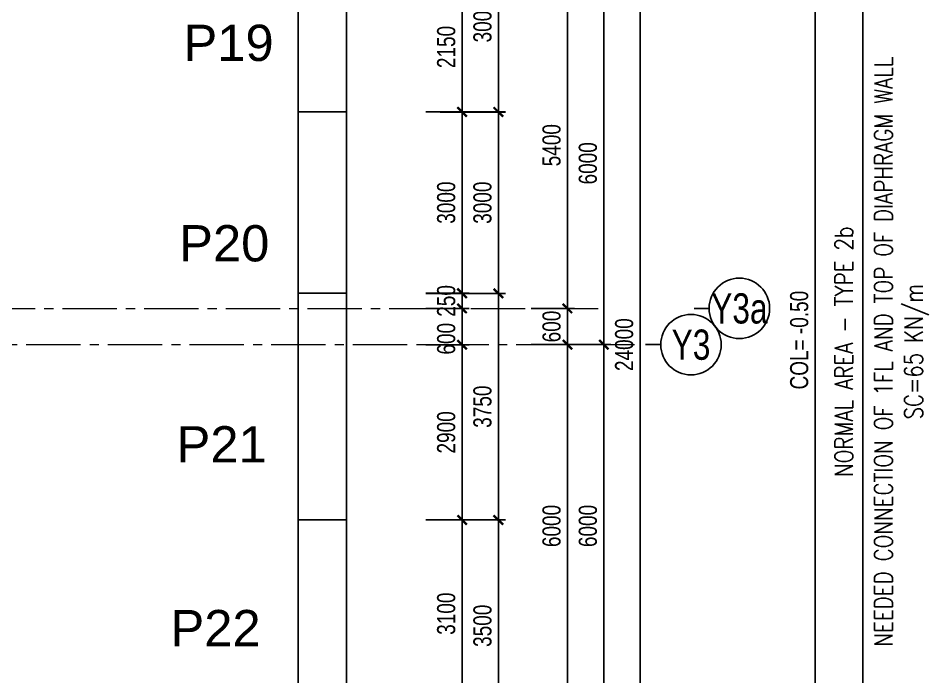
# Model space of a CAD drawing. Header units: millimetres. Extents: x 2611025 to 4139346, y -89870 to 101087.
# Drawn here: x 2707393 to 2722446, y 67258 to 78154 of the extents above; entities that cross this region are included whole.
import ezdxf
from ezdxf.enums import TextEntityAlignment as Align

# ---------------------------------------------------------------- set-up
doc = ezdxf.new("R2010")
doc.units = ezdxf.units.MM
doc.header["$LTSCALE"] = 1200
doc.header["$PDMODE"] = 35
doc.linetypes.add('CENTER2', pattern=[1.125, 0.75, -0.125, 0.125, -0.125])
doc.layers.add('BOUND', color=3, linetype='Continuous', lineweight=20)
doc.layers.add('K-THUOC', color=1, linetype='Continuous', lineweight=18)
for name, color, linetype in [('CDC.01.AXIS', 160, 'CENTER2'), ('CDC.02.DIM', 1, 'Continuous'), ('CDC.06.TEXT', 2, 'Continuous'), ('WALL-RC', 2, 'Continuous')]:
    doc.layers.add(name, color=color, linetype=linetype)
doc.styles.add('1', font='arial.ttf', dxfattribs={"width": 0.75})
doc.styles.add('Arial', font='arial.ttf', dxfattribs={"height": 480})
doc.styles.add('BIGTEXT', font='arial.ttf', dxfattribs={"width": 0.8})
doc.styles.add('DIMTEXT', font='romans.shx', dxfattribs={"width": 0.8})
doc.styles.add('SMTEXT', font='arial.ttf', dxfattribs={"width": 0.75})
doc.dimstyles.new('120X1', dxfattribs={"dimscale": 120, "dimtxt": 2.5, "dimasz": 0.008, "dimexe": 0, "dimexo": 0, "dimgap": 0.9, "dimtad": 1, "dimdec": 0, "dimzin": 13, "dimdsep": 46, "dimtxsty": '1', "dimblk1": 'CHEO', "dimblk2": 'CHEO', "dimsah": 1, "dimcen": 0, "dimclrd": 256, "dimclre": 256, "dimclrt": 3, "dimadec": 0, "dimazin": 0, "dimtfac": 1, "dimtdec": 0, "dimtix": 1, "dimtmove": 2, "dimatfit": 3, "dimldrblk": 'CHEO', "dimfxl": 8, "dimfxlon": 1, "dimtolj": 1, "dimtzin": 13, "dimarcsym": 0})
doc.dimstyles.new('BSV1-100', dxfattribs={"dimtxt": 300, "dimasz": 250, "dimexe": 200, "dimexo": 0, "dimgap": 108, "dimtad": 1, "dimdec": 0, "dimdsep": 46, "dimtxsty": 'SMTEXT', "dimblk": 'ARCHTICK', "dimcen": 100, "dimdle": 250, "dimclrd": 256, "dimclre": 256, "dimclrt": 1, "dimadec": 0, "dimazin": 0, "dimtfac": 1, "dimtdec": 0, "dimtix": 1, "dimtmove": 2, "dimatfit": 3, "dimfxl": 720, "dimfxlon": 1, "dimtolj": 1, "dimtzin": 0, "dimarcsym": 0})
doc.dimstyles.new('BSV100', dxfattribs={"dimscale": 1.5, "dimtxt": 300, "dimasz": 250, "dimexe": 200, "dimexo": 0, "dimgap": 108, "dimtad": 1, "dimdec": 0, "dimdsep": 46, "dimtxsty": 'SMTEXT', "dimblk": 'ARCHTICK', "dimcen": 100, "dimdle": 250, "dimclrd": 256, "dimclre": 256, "dimclrt": 2, "dimadec": 0, "dimazin": 0, "dimtfac": 1, "dimtdec": 0, "dimtix": 1, "dimtmove": 2, "dimatfit": 3, "dimfxl": 550, "dimfxlon": 1, "dimtolj": 1, "dimtzin": 0, "dimarcsym": 0})

# ---------------------------------------------------------------- blocks, each defined once
blk = doc.blocks.new('*D1673')
at = {"layer": 'Defpoints', "color": 0, "transparency": 16777216}
for p in [(2712823, 92767), (2712823, 92767), (2712823, 57401), (2712309, 56836), (2707832, 54906)]:
    blk.add_point(p, dxfattribs=at)
blk = doc.blocks.new('CHEO')
at = {"layer": 'CDC.02.DIM'}
for points in [[(-121, 0), (121, 0)], [(0, 121), (0, -121)]]:
    blk.add_lwpolyline(points, dxfattribs=at)
at = {"layer": 'CDC.02.DIM', "const_width": 40}
blk.add_lwpolyline([(80, 80), (-80, -81)], dxfattribs=at)
blk = doc.blocks.new('_ArchTick')
at = {"color": 0, "linetype": 'ByBlock', "const_width": 0.15}
blk.add_lwpolyline([(-0.5, -0.5), (0.5, 0.5)], dxfattribs=at)
blk = doc.blocks.new('*D1868')
at = {"layer": 'BOUND', "lineweight": -2, "transparency": 16777216}
for p, q in [((2720568, 91453), (2720568, 54203)), ((2719848, 91203), (2720768, 91203)), ((2719848, 54453), (2720768, 54453))]:
    blk.add_line(p, q, dxfattribs=at)
at = {"layer": 'Defpoints', "color": 0, "transparency": 16777216}
for p in [(2713032, 91203), (2713032, 54453), (2720568, 54453)]:
    blk.add_point(p, dxfattribs=at)
at = {"layer": 'BOUND', "lineweight": -2, "transparency": 16777216, "xscale": 250, "yscale": 250, "zscale": 250}
for p, rotation in [((2720568, 91203), 90), ((2720568, 54453), 270)]:
    blk.add_blockref('_ArchTick', p, dxfattribs=dict(at, rotation=rotation))
at = {"layer": 'BOUND', "color": 1, "transparency": 16777216, "insert": (2720305, 72828), "char_height": 300, "attachment_point": 5, "rotation": 90, "style": 'SMTEXT'}
blk.add_mtext('\\A1;COL= -0.50', dxfattribs=at)
blk = doc.blocks.new('*D1871')
at = {"layer": 'Defpoints', "color": 0, "transparency": 16777216}
for p in [(2720789, 82553), (2720789, 62723), (2721355, 62723)]:
    blk.add_point(p, dxfattribs=at)
at = {"layer": 'K-THUOC', "lineweight": -2, "transparency": 16777216}
for p, q in [((2721355, 82928), (2721355, 62348)), ((2720789, 82553), (2721655, 82553)), ((2720789, 62723), (2721655, 62723))]:
    blk.add_line(p, q, dxfattribs=at)
at = {"layer": 'K-THUOC', "lineweight": -2, "transparency": 16777216, "xscale": 375, "yscale": 375, "zscale": 375}
for p, rotation in [((2721355, 82553), 90), ((2721355, 62723), 270)]:
    blk.add_blockref('_ArchTick', p, dxfattribs=dict(at, rotation=rotation))
at = {"layer": 'K-THUOC', "color": 2, "transparency": 16777216, "char_height": 300, "attachment_point": 5, "rotation": 90, "style": 'DIMTEXT'}
for s, insert in [('\\A1;NEEDED CONNECTION OF 1FL AND TOP OF DIAPHRAGM WALL\\PSC=65 KN/m', (2721996, 72638)), ('\\A1;NORMAL AREA - TYPE 2b', (2721043, 72638))]:
    blk.add_mtext(s, dxfattribs=dict(at, insert=insert))
blk = doc.blocks.new('_Axis name')
at = {"layer": 'CDC.02.DIM'}
blk.add_line((0, 2.5), (0, 0), dxfattribs=at)
blk.add_circle((0, 7.5), 5, dxfattribs=at)
at = {"layer": 'CDC.02.DIM', "style": 'BIGTEXT', "width": 0.75}
blk.add_attdef('.', text='', height=5, dxfattribs=at).set_placement((0, 7.5), align=Align.MIDDLE)
blk = doc.blocks.new('*D1875')
at = {"layer": 'CDC.02.DIM', "lineweight": -2, "transparency": 16777216}
for p, q in [((2716712, 84753), (2717672, 84753)), ((2717672, 60754), (2717672, 84752)), ((2716712, 60753), (2717672, 60753))]:
    blk.add_line(p, q, dxfattribs=at)
at = {"layer": 'Defpoints', "color": 0, "transparency": 16777216}
for p in [(2715872, 84753), (2717672, 84753), (2715872, 60753)]:
    blk.add_point(p, dxfattribs=at)
at = {"layer": 'CDC.02.DIM', "lineweight": -2, "transparency": 16777216, "xscale": 0.96, "yscale": 0.96, "zscale": 0.96}
for p, rotation in [((2717672, 84753), 90), ((2717672, 60753), 270)]:
    blk.add_blockref('CHEO', p, dxfattribs=dict(at, rotation=rotation))
at = {"layer": 'CDC.02.DIM', "color": 3, "transparency": 16777216, "insert": (2717411, 72753), "char_height": 300, "attachment_point": 5, "rotation": 90, "style": '1'}
blk.add_mtext('\\A1;24000', dxfattribs=at)
blk = doc.blocks.new('*D1878')
at = {"layer": 'CDC.02.DIM', "lineweight": -2, "transparency": 16777216}
for p, q in [((2716112, 72753), (2717072, 72753)), ((2717072, 66754), (2717072, 72752)), ((2716112, 66753), (2717072, 66753))]:
    blk.add_line(p, q, dxfattribs=at)
at = {"layer": 'Defpoints', "color": 0, "transparency": 16777216}
for p in [(2715872, 72753), (2717072, 72753), (2715872, 66753)]:
    blk.add_point(p, dxfattribs=at)
at = {"layer": 'CDC.02.DIM', "lineweight": -2, "transparency": 16777216, "xscale": 0.96, "yscale": 0.96, "zscale": 0.96}
for p, rotation in [((2717072, 72753), 90), ((2717072, 66753), 270)]:
    blk.add_blockref('CHEO', p, dxfattribs=dict(at, rotation=rotation))
at = {"layer": 'CDC.02.DIM', "color": 3, "transparency": 16777216, "insert": (2716811, 69753), "char_height": 300, "attachment_point": 5, "rotation": 90, "style": '1'}
blk.add_mtext('\\A1;6000', dxfattribs=at)
blk = doc.blocks.new('*D1879')
at = {"layer": 'CDC.02.DIM', "lineweight": -2, "transparency": 16777216}
for p, q in [((2716112, 78753), (2717072, 78753)), ((2717072, 72754), (2717072, 78752)), ((2716112, 72753), (2717072, 72753))]:
    blk.add_line(p, q, dxfattribs=at)
at = {"layer": 'Defpoints', "color": 0, "transparency": 16777216}
for p in [(2715872, 78753), (2717072, 78753), (2715872, 72753)]:
    blk.add_point(p, dxfattribs=at)
at = {"layer": 'CDC.02.DIM', "lineweight": -2, "transparency": 16777216, "xscale": 0.96, "yscale": 0.96, "zscale": 0.96}
for p, rotation in [((2717072, 78753), 90), ((2717072, 72753), 270)]:
    blk.add_blockref('CHEO', p, dxfattribs=dict(at, rotation=rotation))
at = {"layer": 'CDC.02.DIM', "color": 3, "transparency": 16777216, "insert": (2716811, 75753), "char_height": 300, "attachment_point": 5, "rotation": 90, "style": '1'}
blk.add_mtext('\\A1;6000', dxfattribs=at)
blk = doc.blocks.new('*D1884')
at = {"layer": 'CDC.02.DIM', "lineweight": -2, "transparency": 16777216}
for p, q in [((2715872, 72753), (2716472, 72753)), ((2716472, 66754), (2716472, 72752)), ((2715872, 66753), (2716472, 66753))]:
    blk.add_line(p, q, dxfattribs=at)
at = {"layer": 'Defpoints', "color": 0, "transparency": 16777216}
for p in [(2715872, 72753), (2716472, 72753), (2715872, 66753)]:
    blk.add_point(p, dxfattribs=at)
at = {"layer": 'CDC.02.DIM', "lineweight": -2, "transparency": 16777216, "xscale": 0.96, "yscale": 0.96, "zscale": 0.96}
for p, rotation in [((2716472, 72753), 90), ((2716472, 66753), 270)]:
    blk.add_blockref('CHEO', p, dxfattribs=dict(at, rotation=rotation))
at = {"layer": 'CDC.02.DIM', "color": 3, "transparency": 16777216, "insert": (2716211, 69753), "char_height": 300, "attachment_point": 5, "rotation": 90, "style": '1'}
blk.add_mtext('\\A1;6000', dxfattribs=at)
blk = doc.blocks.new('*D1885')
at = {"layer": 'CDC.02.DIM', "lineweight": -2, "transparency": 16777216}
for p, q in [((2715872, 73353), (2716472, 73353)), ((2716472, 73354), (2716472, 73355)), ((2716472, 72753), (2716472, 73353)), ((2715872, 72753), (2716472, 72753)), ((2716472, 72752), (2716472, 72751))]:
    blk.add_line(p, q, dxfattribs=at)
at = {"layer": 'Defpoints', "color": 0, "transparency": 16777216}
for p in [(2715872, 73353), (2716472, 73353), (2715872, 72753)]:
    blk.add_point(p, dxfattribs=at)
at = {"layer": 'CDC.02.DIM', "lineweight": -2, "transparency": 16777216, "xscale": 0.96, "yscale": 0.96, "zscale": 0.96}
for p, rotation in [((2716472, 73353), 270), ((2716472, 72753), 90)]:
    blk.add_blockref('CHEO', p, dxfattribs=dict(at, rotation=rotation))
at = {"layer": 'CDC.02.DIM', "color": 3, "transparency": 16777216, "insert": (2716211, 73053), "char_height": 300, "attachment_point": 5, "rotation": 90, "style": '1'}
blk.add_mtext('\\A1;600', dxfattribs=at)
blk = doc.blocks.new('*D1886')
at = {"layer": 'CDC.02.DIM', "lineweight": -2, "transparency": 16777216}
for p, q in [((2715872, 78753), (2716472, 78753)), ((2716472, 73354), (2716472, 78752)), ((2715872, 73353), (2716472, 73353))]:
    blk.add_line(p, q, dxfattribs=at)
at = {"layer": 'Defpoints', "color": 0, "transparency": 16777216}
for p in [(2715872, 78753), (2716472, 78753), (2715872, 73353)]:
    blk.add_point(p, dxfattribs=at)
at = {"layer": 'CDC.02.DIM', "lineweight": -2, "transparency": 16777216, "xscale": 0.96, "yscale": 0.96, "zscale": 0.96}
for p, rotation in [((2716472, 78753), 90), ((2716472, 73353), 270)]:
    blk.add_blockref('CHEO', p, dxfattribs=dict(at, rotation=rotation))
at = {"layer": 'CDC.02.DIM', "color": 3, "transparency": 16777216, "insert": (2716211, 76053), "char_height": 300, "attachment_point": 5, "rotation": 90, "style": '1'}
blk.add_mtext('\\A1;5400', dxfattribs=at)
blk = doc.blocks.new('*D1902')
at = {"layer": 'CDC.02.DIM', "lineweight": -2, "transparency": 16777216}
for p, q in [((2714129, 69852), (2714730, 69852)), ((2714730, 66753), (2714730, 69851)), ((2714129, 66752), (2714730, 66752))]:
    blk.add_line(p, q, dxfattribs=at)
at = {"layer": 'Defpoints', "color": 0, "transparency": 16777216}
for p in [(2714129, 69852), (2714730, 69852), (2714129, 66752)]:
    blk.add_point(p, dxfattribs=at)
at = {"layer": 'CDC.02.DIM', "lineweight": -2, "transparency": 16777216, "xscale": 0.96, "yscale": 0.96, "zscale": 0.96}
for p, rotation in [((2714730, 69852), 90), ((2714730, 66752), 270)]:
    blk.add_blockref('CHEO', p, dxfattribs=dict(at, rotation=rotation))
at = {"layer": 'CDC.02.DIM', "color": 3, "transparency": 16777216, "insert": (2714469, 68302), "char_height": 300, "attachment_point": 5, "rotation": 90, "style": '1'}
blk.add_mtext('\\A1;3100', dxfattribs=at)
blk = doc.blocks.new('*D1903')
at = {"layer": 'CDC.02.DIM', "lineweight": -2, "transparency": 16777216}
for p, q in [((2714129, 72752), (2714730, 72752)), ((2714730, 69853), (2714730, 72751)), ((2714129, 69852), (2714730, 69852))]:
    blk.add_line(p, q, dxfattribs=at)
at = {"layer": 'Defpoints', "color": 0, "transparency": 16777216}
for p in [(2714129, 72752), (2714730, 72752), (2714129, 69852)]:
    blk.add_point(p, dxfattribs=at)
at = {"layer": 'CDC.02.DIM', "lineweight": -2, "transparency": 16777216, "xscale": 0.96, "yscale": 0.96, "zscale": 0.96}
for p, rotation in [((2714730, 72752), 90), ((2714730, 69852), 270)]:
    blk.add_blockref('CHEO', p, dxfattribs=dict(at, rotation=rotation))
at = {"layer": 'CDC.02.DIM', "color": 3, "transparency": 16777216, "insert": (2714469, 71302), "char_height": 300, "attachment_point": 5, "rotation": 90, "style": '1'}
blk.add_mtext('\\A1;2900', dxfattribs=at)
blk = doc.blocks.new('*D1904')
at = {"layer": 'CDC.02.DIM', "lineweight": -2, "transparency": 16777216}
for p, q in [((2714129, 73352), (2714730, 73352)), ((2714730, 72753), (2714730, 73351)), ((2714129, 72752), (2714730, 72752))]:
    blk.add_line(p, q, dxfattribs=at)
at = {"layer": 'Defpoints', "color": 0, "transparency": 16777216}
for p in [(2714129, 73352), (2714730, 73352), (2714129, 72752)]:
    blk.add_point(p, dxfattribs=at)
at = {"layer": 'CDC.02.DIM', "lineweight": -2, "transparency": 16777216, "xscale": 0.96, "yscale": 0.96, "zscale": 0.96}
for p, rotation in [((2714730, 73352), 90), ((2714730, 72752), 270)]:
    blk.add_blockref('CHEO', p, dxfattribs=dict(at, rotation=rotation))
at = {"layer": 'CDC.02.DIM', "color": 3, "transparency": 16777216, "insert": (2714469, 72851), "char_height": 300, "attachment_point": 5, "rotation": 90, "style": '1'}
blk.add_mtext('\\A1;600', dxfattribs=at)
blk = doc.blocks.new('*D1905')
at = {"layer": 'CDC.02.DIM', "lineweight": -2, "transparency": 16777216}
for p, q in [((2714129, 73602), (2714730, 73602)), ((2714730, 73603), (2714730, 73604)), ((2714730, 73352), (2714730, 73602)), ((2714129, 73352), (2714730, 73352)), ((2714730, 73351), (2714730, 73350))]:
    blk.add_line(p, q, dxfattribs=at)
at = {"layer": 'Defpoints', "color": 0, "transparency": 16777216}
for p in [(2714129, 73602), (2714730, 73602), (2714129, 73352)]:
    blk.add_point(p, dxfattribs=at)
at = {"layer": 'CDC.02.DIM', "lineweight": -2, "transparency": 16777216, "xscale": 0.96, "yscale": 0.96, "zscale": 0.96}
for p, rotation in [((2714730, 73602), 270), ((2714730, 73352), 90)]:
    blk.add_blockref('CHEO', p, dxfattribs=dict(at, rotation=rotation))
at = {"layer": 'CDC.02.DIM', "color": 3, "transparency": 16777216, "insert": (2714469, 73477), "char_height": 300, "attachment_point": 5, "rotation": 90, "style": '1'}
blk.add_mtext('\\A1;250', dxfattribs=at)
blk = doc.blocks.new('*D1906')
at = {"layer": 'CDC.02.DIM', "lineweight": -2, "transparency": 16777216}
for p, q in [((2714129, 76603), (2714730, 76603)), ((2714730, 73604), (2714730, 76602)), ((2714129, 73603), (2714730, 73603))]:
    blk.add_line(p, q, dxfattribs=at)
at = {"layer": 'Defpoints', "color": 0, "transparency": 16777216}
for p in [(2714129, 76603), (2714730, 76603), (2714129, 73603)]:
    blk.add_point(p, dxfattribs=at)
at = {"layer": 'CDC.02.DIM', "lineweight": -2, "transparency": 16777216, "xscale": 0.96, "yscale": 0.96, "zscale": 0.96}
for p, rotation in [((2714730, 76603), 90), ((2714730, 73603), 270)]:
    blk.add_blockref('CHEO', p, dxfattribs=dict(at, rotation=rotation))
at = {"layer": 'CDC.02.DIM', "color": 3, "transparency": 16777216, "insert": (2714469, 75103), "char_height": 300, "attachment_point": 5, "rotation": 90, "style": '1'}
blk.add_mtext('\\A1;3000', dxfattribs=at)
blk = doc.blocks.new('*D1907')
at = {"layer": 'CDC.02.DIM', "lineweight": -2, "transparency": 16777216}
for p, q in [((2714129, 78753), (2714730, 78753)), ((2714730, 76604), (2714730, 78752)), ((2714129, 76603), (2714730, 76603))]:
    blk.add_line(p, q, dxfattribs=at)
at = {"layer": 'Defpoints', "color": 0, "transparency": 16777216}
for p in [(2714129, 78753), (2714730, 78753), (2714129, 76603)]:
    blk.add_point(p, dxfattribs=at)
at = {"layer": 'CDC.02.DIM', "lineweight": -2, "transparency": 16777216, "xscale": 0.96, "yscale": 0.96, "zscale": 0.96}
for p, rotation in [((2714730, 78753), 90), ((2714730, 76603), 270)]:
    blk.add_blockref('CHEO', p, dxfattribs=dict(at, rotation=rotation))
at = {"layer": 'CDC.02.DIM', "color": 3, "transparency": 16777216, "insert": (2714469, 77678), "char_height": 300, "attachment_point": 5, "rotation": 90, "style": '1'}
blk.add_mtext('\\A1;2150', dxfattribs=at)
blk = doc.blocks.new('*D1919')
at = {"layer": 'CDC.02.DIM', "lineweight": -2, "transparency": 16777216}
for p, q in [((2714370, 79603), (2715330, 79603)), ((2715330, 79602), (2715330, 76604)), ((2714370, 76603), (2715330, 76603))]:
    blk.add_line(p, q, dxfattribs=at)
at = {"layer": 'Defpoints', "color": 0, "transparency": 16777216}
for p in [(2714129, 79603), (2714129, 76603), (2715330, 76603)]:
    blk.add_point(p, dxfattribs=at)
at = {"layer": 'CDC.02.DIM', "lineweight": -2, "transparency": 16777216, "xscale": 0.96, "yscale": 0.96, "zscale": 0.96}
for p, rotation in [((2715330, 79603), 90), ((2715330, 76603), 270)]:
    blk.add_blockref('CHEO', p, dxfattribs=dict(at, rotation=rotation))
at = {"layer": 'CDC.02.DIM', "color": 3, "transparency": 16777216, "insert": (2715069, 78103), "char_height": 300, "attachment_point": 5, "rotation": 90, "style": '1'}
blk.add_mtext('\\A1;3000', dxfattribs=at)
blk = doc.blocks.new('*D1920')
at = {"layer": 'CDC.02.DIM', "lineweight": -2, "transparency": 16777216}
for p, q in [((2714370, 76602), (2715330, 76602)), ((2715330, 76601), (2715330, 73603)), ((2714370, 73602), (2715330, 73602))]:
    blk.add_line(p, q, dxfattribs=at)
at = {"layer": 'Defpoints', "color": 0, "transparency": 16777216}
for p in [(2714129, 76602), (2714129, 73602), (2715330, 73602)]:
    blk.add_point(p, dxfattribs=at)
at = {"layer": 'CDC.02.DIM', "lineweight": -2, "transparency": 16777216, "xscale": 0.96, "yscale": 0.96, "zscale": 0.96}
for p, rotation in [((2715330, 76602), 90), ((2715330, 73602), 270)]:
    blk.add_blockref('CHEO', p, dxfattribs=dict(at, rotation=rotation))
at = {"layer": 'CDC.02.DIM', "color": 3, "transparency": 16777216, "insert": (2715069, 75102), "char_height": 300, "attachment_point": 5, "rotation": 90, "style": '1'}
blk.add_mtext('\\A1;3000', dxfattribs=at)
blk = doc.blocks.new('*D1921')
at = {"layer": 'CDC.02.DIM', "lineweight": -2, "transparency": 16777216}
for p, q in [((2714370, 73602), (2715330, 73602)), ((2715330, 73601), (2715330, 69853)), ((2714370, 69852), (2715330, 69852))]:
    blk.add_line(p, q, dxfattribs=at)
at = {"layer": 'Defpoints', "color": 0, "transparency": 16777216}
for p in [(2714129, 73602), (2714129, 69852), (2715330, 69852)]:
    blk.add_point(p, dxfattribs=at)
at = {"layer": 'CDC.02.DIM', "lineweight": -2, "transparency": 16777216, "xscale": 0.96, "yscale": 0.96, "zscale": 0.96}
for p, rotation in [((2715330, 73602), 90), ((2715330, 69852), 270)]:
    blk.add_blockref('CHEO', p, dxfattribs=dict(at, rotation=rotation))
at = {"layer": 'CDC.02.DIM', "color": 3, "transparency": 16777216, "insert": (2715069, 71727), "char_height": 300, "attachment_point": 5, "rotation": 90, "style": '1'}
blk.add_mtext('\\A1;3750', dxfattribs=at)
blk = doc.blocks.new('*D1922')
at = {"layer": 'CDC.02.DIM', "lineweight": -2, "transparency": 16777216}
for p, q in [((2714370, 69852), (2715330, 69852)), ((2715330, 69851), (2715330, 66353)), ((2714370, 66352), (2715330, 66352))]:
    blk.add_line(p, q, dxfattribs=at)
at = {"layer": 'Defpoints', "color": 0, "transparency": 16777216}
for p in [(2714129, 69852), (2714129, 66352), (2715330, 66352)]:
    blk.add_point(p, dxfattribs=at)
at = {"layer": 'CDC.02.DIM', "lineweight": -2, "transparency": 16777216, "xscale": 0.96, "yscale": 0.96, "zscale": 0.96}
for p, rotation in [((2715330, 69852), 90), ((2715330, 66352), 270)]:
    blk.add_blockref('CHEO', p, dxfattribs=dict(at, rotation=rotation))
at = {"layer": 'CDC.02.DIM', "color": 3, "transparency": 16777216, "insert": (2715069, 68102), "char_height": 300, "attachment_point": 5, "rotation": 90, "style": '1'}
blk.add_mtext('\\A1;3500', dxfattribs=at)
blk = doc.blocks.new('asdasdas')
at = {"layer": 'CDC.02.DIM'}
ref = blk.add_blockref('_Axis name', (2718564.9, 73353.1), dxfattribs=dict(at, xscale=100, yscale=100, zscale=100, rotation=270))
ref.add_attrib('.', 'Y3a', dxfattribs={"height": 500, "style": 'BIGTEXT', "width": 0.75}).set_placement((2719314.9, 73353.1), align=Align.MIDDLE)
ref = blk.add_blockref('_Axis name', (2717764.9, 72753.1), dxfattribs=dict(at, xscale=100, yscale=100, zscale=100, rotation=270))
ref.add_attrib('.', 'Y3', dxfattribs={"height": 500, "style": 'BIGTEXT', "width": 0.75}).set_placement((2718514.9, 72753.1), align=Align.MIDDLE)
for base, p1, p2, picture, middle in [((2717671.7, 84753.1), (2715871.7, 60753.1), (2715871.7, 84753.1), '*D1875', (2717410.5, 72753.1)), ((2715330.4, 76603.1), (2714128.6, 79603.1), (2714128.6, 76603.1), '*D1919', (2715069.1, 78103.1)), ((2714730.2, 78753.1), (2714128.6, 76603.1), (2714128.6, 78753.1), '*D1907', (2714469, 77678.1)), ((2717071.7, 78753.1), (2715871.7, 72753.1), (2715871.7, 78753.1), '*D1879', (2716810.5, 75753.1)), ((2716471.7, 78753.1), (2715871.7, 73353.1), (2715871.7, 78753.1), '*D1886', (2716210.5, 76053.1)), ((2714730.2, 76603.1), (2714128.6, 73603.1), (2714128.6, 76603.1), '*D1906', (2714468.9, 75103.1)), ((2715330.4, 73602.1), (2714128.6, 76602.1), (2714128.6, 73602.1), '*D1920', (2715069.1, 75102.1)), ((2714730.2, 73602.1), (2714128.6, 73352.1), (2714128.6, 73602.1), '*D1905', (2714469, 73477.1)), ((2715330.4, 69852.1), (2714128.6, 73602.1), (2714128.6, 69852.1), '*D1921', (2715069.1, 71727.1)), ((2716471.7, 73353.1), (2715871.7, 72753.1), (2715871.7, 73353.1), '*D1885', (2716210.5, 73053.1)), ((2714730.2, 72752.1), (2714128.6, 69852.1), (2714128.6, 72752.1), '*D1903', (2714469, 71302.1)), ((2717071.7, 72753.1), (2715871.7, 66753.1), (2715871.7, 72753.1), '*D1878', (2716810.5, 69753.1)), ((2716471.7, 72753.1), (2715871.7, 66753.1), (2715871.7, 72753.1), '*D1884', (2716210.5, 69753.1)), ((2714730.2, 69852.1), (2714128.6, 66752.1), (2714128.6, 69852.1), '*D1902', (2714468.9, 68302.1)), ((2715330.4, 66352.1), (2714128.6, 69852.1), (2714128.6, 66352.1), '*D1922', (2715069.1, 68102.1))]:
    dim = blk.add_linear_dim(base=base, p1=p1, p2=p2, angle=90, dimstyle='120X1', dxfattribs=at)
    dim.commit()
    dim.dimension.update_dxf_attribs({"geometry": picture, "text_midpoint": middle})
dim = blk.add_linear_dim(base=(2714730.2, 73352.1), p1=(2714128.6, 72752.1), p2=(2714128.6, 73352.1), angle=90, dimstyle='120X1', dxfattribs=at)
dim.commit()
dim.dimension.update_dxf_attribs({"geometry": '*D1904', "text_midpoint": (2714469, 72850.9), "dimtype": 160})
at = {"layer": 'K-THUOC'}
dim = blk.add_linear_dim(base=(2721355.4, 62723.1), p1=(2720789.3, 82553.1), p2=(2720789.3, 62723.1), angle=90, text='NORMAL AREA - TYPE 2b\\XNEEDED CONNECTION OF 1FL AND TOP OF DIAPHRAGM WALL\\PSC=65 KN/m', dimstyle='BSV100', override={"dimtxt": 200, "dimtxsty": 'DIMTEXT'}, dxfattribs=at)
dim.commit()
dim.dimension.update_dxf_attribs({"geometry": '*D1871', "text_midpoint": (2721355.4, 72638.1)})

msp = doc.modelspace()

# ---------------------------------------------------------------- linework, layer by layer
at = {"layer": 'CDC.01.AXIS', "color": 5, "lineweight": 9, "true_color": 0x0100ff}
for p, q in [((2644674.7, 73353.1), (2716980, 73353.1)), ((2644074.8, 72754.1), (2717580.1, 72754.1))]:
    msp.add_line(p, q, dxfattribs=at)
at = {"layer": 'WALL-RC'}
for p, q in [((2712822.4, 76603.1), (2712022.4, 76603.1)), ((2712822.4, 73603.1), (2712022.4, 73603.1)), ((2712822.4, 69853.1), (2712022.4, 69853.1))]:
    msp.add_line(p, q, dxfattribs=at)
for points in [[(2648332.4, 77653.1), (2648332.4, 91203.1), (2656772.4, 91203.1), (2664272.5, 91203.1), (2710408.5, 91203.1), (2712390.7, 89226.2), (2712822.4, 82559), (2712822.4, 57203.7), (2707832.2, 54708.5), (2698984, 54453.1), (2660672.4, 54453.1), (2658872.4, 54453.1), (2652246.9, 54453.1), (2648332.4, 58271.9), (2648332.4, 77353.6)], [(2649132.4, 77653.1), (2649132.4, 90403.1), (2656772.4, 90403.1), (2664272.5, 90403.1), (2710077.3, 90403.1), (2711612.2, 88869.2), (2712022.4, 82533.1), (2712022.4, 57698.1), (2707632.4, 55503.1), (2698972.4, 55253.1), (2660672.4, 55253.1), (2658872.4, 55253.1), (2652572.4, 55253.1), (2649132.4, 58609.1), (2649132.4, 77353.6)]]:
    msp.add_lwpolyline(points, dxfattribs=at)

# ---------------------------------------------------------------- block references
msp.add_blockref('asdasdas', (0, 0), dxfattribs=at)

# ---------------------------------------------------------------- texts
at = {"layer": 'CDC.06.TEXT', "style": 'Arial'}
for s, p in [('P19', (2710870.4, 77746.7)), ('P20', (2710798.8, 74430.5)), ('P21', (2710755.7, 71104.1)), ('P22', (2710655.3, 68063.2))]:
    msp.add_text(s, height=600, dxfattribs=at).set_placement(p, align=Align.MIDDLE_CENTER)

# ---------------------------------------------------------------- dimensions: what is measured, and where the dimension line sits
at = {"layer": 'BOUND'}
dim = msp.add_linear_dim(base=(2720567.9, 54453.1), p1=(2713031.7, 91203.1), p2=(2713031.7, 54453.1), angle=90, text='COL= -0.50', dimstyle='BSV1-100', dxfattribs=at)
dim.commit()
dim.dimension.update_dxf_attribs({"geometry": '*D1868', "text_midpoint": (2720304.7, 72828.1)})
at = {"layer": 'CDC.02.DIM'}
dim = msp.add_angular_dim_2l(base=(2712308.8, 56835.8), line1=((2712822.9, 92767.3), (2712822.9, 92767.3)), line2=((2707832.2, 54905.6), (2712822.9, 57401)), dimstyle='120X1', dxfattribs=at)
dim.commit()
dim.dimension.update_dxf_attribs({"geometry": '*D1673', "text_midpoint": (2712308.8, 56835.8)})

doc.saveas('drawing.dxf')
